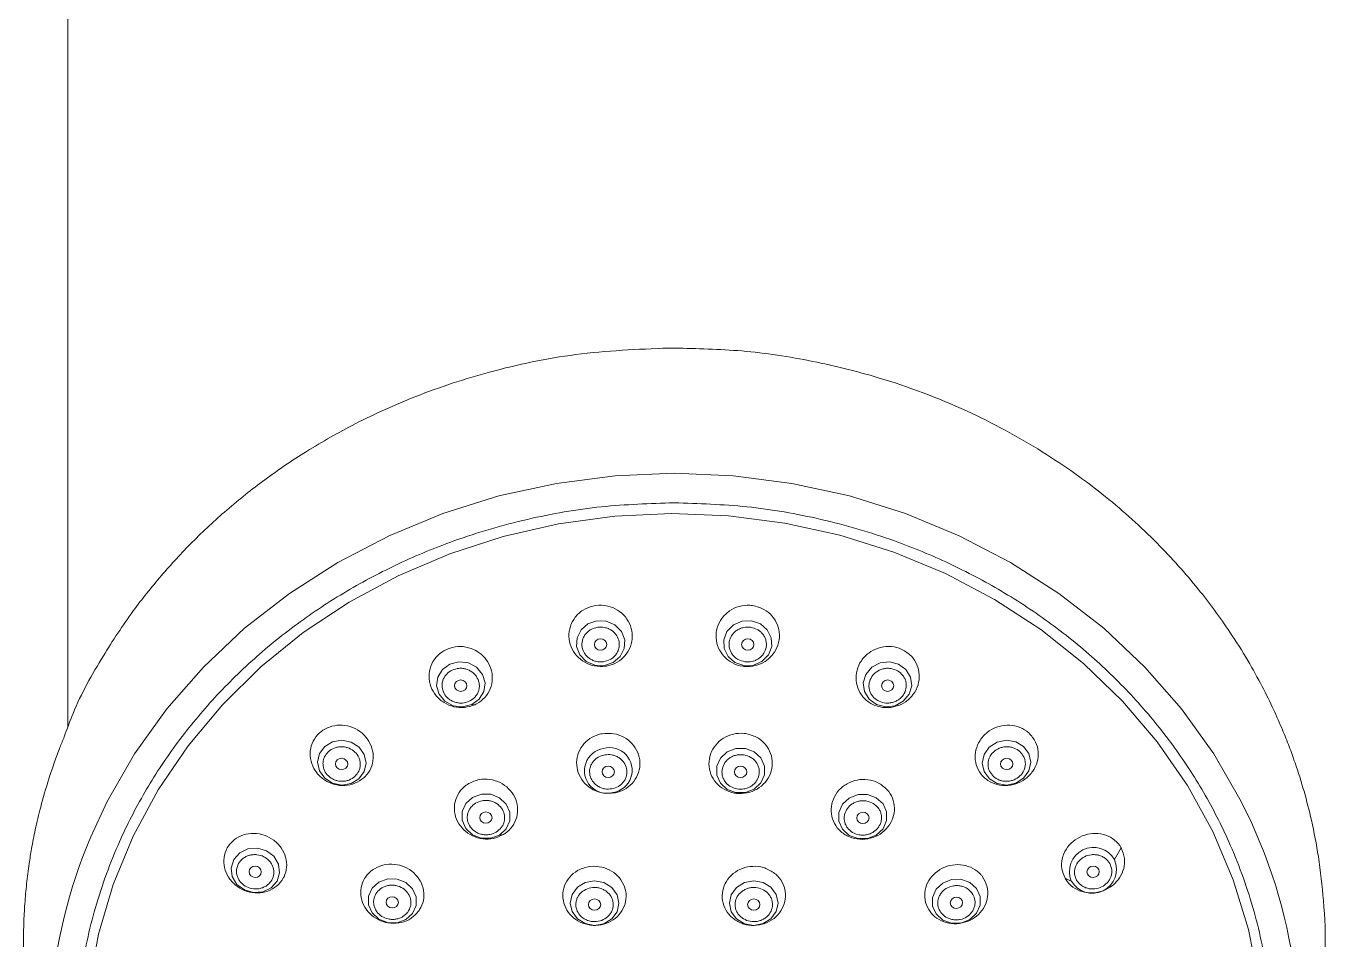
# Model space of a CAD drawing. Extents: x 2239 to 2659, y -1043 to -449.
# Drawn here: x 2363.62 to 2380.53, y -698.73 to -686.85 of the extents above; entities that cross this region are included whole.
import ezdxf

# ---------------------------------------------------------------- set-up
doc = ezdxf.new("R2010")
doc.units = 0
doc.header["$LTSCALE"] = 7
doc.header["$MEASUREMENT"] = 0
doc.layers.get('0').update_dxf_attribs({"color": 2, "linetype": 'CONTINUOUS'})

msp = doc.modelspace()

# ---------------------------------------------------------------- linework, layer by layer
at = {"color": 7, "linetype": 'Continuous', "lineweight": 15}
for p, q in [((2364.161, -695.969), (2364.161, -604.643)), ((2369.459, -695.673), (2369.418, -695.672)), ((2371.274, -696.821), (2371.255, -696.816)), ((2369.83, -697.361), (2369.779, -697.368)), ((2377.78, -697.688), (2377.866, -697.536)), ((2377.138, -697.931), (2377.218, -697.966))]:
    msp.add_line(p, q, dxfattribs=at)
at = {"color": 7, "linetype": 'Continuous', "lineweight": 15, "flags": 128}
for points in [[(2364.461, -697.39), (2364.674, -696.932), (2365.03, -696.314), (2365.449, -695.729), (2365.928, -695.183), (2366.461, -694.68), (2367.045, -694.225), (2367.673, -693.822), (2368.341, -693.475), (2369.042, -693.186), (2369.771, -692.959), (2370.519, -692.796), (2371.282, -692.697), (2372.051, -692.664), (2372.82, -692.697), (2373.583, -692.796), (2374.331, -692.959), (2375.059, -693.186), (2375.761, -693.475), (2376.429, -693.822), (2377.057, -694.225), (2377.641, -694.68), (2378.174, -695.183), (2378.653, -695.729), (2379.072, -696.314), (2379.428, -696.932), (2379.561, -697.206)], [(2372.016, -693.188), (2371.277, -693.223), (2370.545, -693.323), (2369.827, -693.487), (2369.13, -693.712), (2368.46, -693.997), (2367.823, -694.339), (2367.226, -694.736), (2366.675, -695.182), (2366.173, -695.675), (2365.726, -696.209), (2365.338, -696.78), (2365.013, -697.382), (2364.754, -698.01), (2364.563, -698.657), (2364.441, -699.318)], [(2379.652, -699.256), (2379.524, -698.596), (2379.326, -697.95), (2379.061, -697.324), (2378.73, -696.725), (2378.336, -696.157), (2377.884, -695.627), (2377.377, -695.138), (2376.821, -694.696), (2376.22, -694.305), (2375.58, -693.968), (2374.908, -693.688), (2374.208, -693.468), (2373.489, -693.311), (2372.756, -693.217), (2372.016, -693.188)], [(2371.045, -694.582), (2371.168, -694.587), (2371.28, -694.636), (2371.364, -694.72), (2371.407, -694.829), (2371.402, -694.943), (2371.35, -695.048), (2371.259, -695.125), (2371.144, -695.165), (2371.02, -695.16), (2370.908, -695.111), (2370.825, -695.026), (2370.782, -694.918), (2370.787, -694.803), (2370.839, -694.699), (2370.929, -694.621), (2371.045, -694.582)], [(2373.057, -694.582), (2373.173, -694.621), (2373.263, -694.699), (2373.315, -694.803), (2373.32, -694.918), (2373.277, -695.026), (2373.193, -695.111), (2373.081, -695.16), (2372.958, -695.165), (2372.842, -695.125), (2372.752, -695.048), (2372.7, -694.943), (2372.695, -694.829), (2372.738, -694.72), (2372.822, -694.636), (2372.934, -694.587), (2373.057, -694.582)], [(2371.094, -694.965), (2371.124, -694.959), (2371.15, -694.943), (2371.168, -694.919), (2371.174, -694.891), (2371.168, -694.862), (2371.15, -694.838), (2371.124, -694.822), (2371.094, -694.816), (2371.063, -694.821), (2371.037, -694.837), (2371.02, -694.862), (2371.014, -694.89), (2371.02, -694.919), (2371.037, -694.943), (2371.063, -694.959), (2371.094, -694.965)], [(2373.008, -694.965), (2373.039, -694.959), (2373.065, -694.943), (2373.082, -694.919), (2373.088, -694.89), (2373.082, -694.862), (2373.065, -694.837), (2373.039, -694.821), (2373.008, -694.816), (2372.977, -694.822), (2372.951, -694.838), (2372.934, -694.862), (2372.928, -694.891), (2372.934, -694.919), (2372.951, -694.943), (2372.977, -694.959), (2373.008, -694.965)], [(2369.418, -695.672), (2369.299, -695.702), (2369.177, -695.687), (2369.069, -695.629), (2368.993, -695.538), (2368.96, -695.428), (2368.974, -695.314), (2369.035, -695.214), (2369.132, -695.145)], [(2369.132, -695.145), (2369.25, -695.115), (2369.373, -695.13), (2369.48, -695.187), (2369.557, -695.279), (2369.59, -695.389), (2369.575, -695.503), (2369.515, -695.602), (2369.418, -695.672)], [(2374.97, -695.145), (2375.067, -695.214), (2375.127, -695.314), (2375.142, -695.428), (2375.109, -695.538), (2375.032, -695.629), (2374.925, -695.687), (2374.803, -695.702), (2374.684, -695.672), (2374.587, -695.602), (2374.527, -695.503), (2374.512, -695.389), (2374.545, -695.279), (2374.622, -695.187), (2374.729, -695.13), (2374.851, -695.115), (2374.97, -695.145)], [(2369.273, -695.5), (2369.304, -695.495), (2369.33, -695.479), (2369.347, -695.455), (2369.353, -695.427), (2369.347, -695.398), (2369.33, -695.374), (2369.304, -695.358), (2369.273, -695.351), (2369.243, -695.357), (2369.217, -695.373), (2369.199, -695.397), (2369.193, -695.425), (2369.199, -695.453), (2369.217, -695.478), (2369.243, -695.494), (2369.273, -695.5)], [(2374.829, -695.5), (2374.859, -695.494), (2374.885, -695.478), (2374.902, -695.453), (2374.908, -695.425), (2374.902, -695.397), (2374.885, -695.373), (2374.859, -695.357), (2374.829, -695.351), (2374.798, -695.358), (2374.772, -695.374), (2374.755, -695.398), (2374.749, -695.427), (2374.755, -695.455), (2374.772, -695.479), (2374.798, -695.495), (2374.829, -695.5)], [(2367.504, -696.215), (2367.607, -696.154), (2367.727, -696.134), (2367.848, -696.159), (2367.951, -696.224), (2368.019, -696.32), (2368.043, -696.433), (2368.019, -696.544), (2367.95, -696.638), (2367.848, -696.699), (2367.727, -696.719), (2367.606, -696.694), (2367.504, -696.629), (2367.435, -696.532), (2367.411, -696.42), (2367.436, -696.309), (2367.504, -696.215)], [(2376.598, -696.215), (2376.666, -696.309), (2376.691, -696.42), (2376.667, -696.532), (2376.598, -696.629), (2376.496, -696.694), (2376.375, -696.719), (2376.254, -696.699), (2376.152, -696.638), (2376.083, -696.544), (2376.059, -696.433), (2376.083, -696.32), (2376.151, -696.224), (2376.254, -696.159), (2376.374, -696.134), (2376.495, -696.154), (2376.598, -696.215)], [(2372.977, -696.242), (2373.091, -696.286), (2373.178, -696.366), (2373.225, -696.472), (2373.225, -696.586), (2373.178, -696.691), (2373.091, -696.773), (2372.977, -696.817), (2372.853, -696.817), (2372.739, -696.774), (2372.652, -696.693), (2372.605, -696.588), (2372.605, -696.474), (2372.653, -696.368), (2372.74, -696.287), (2372.854, -696.243), (2372.977, -696.242)], [(2367.645, -696.443), (2367.651, -696.471), (2367.668, -696.495), (2367.694, -696.512), (2367.725, -696.518), (2367.755, -696.513), (2367.781, -696.498), (2367.799, -696.474), (2367.805, -696.446), (2367.799, -696.418), (2367.781, -696.393), (2367.756, -696.377), (2367.725, -696.37), (2367.694, -696.375), (2367.668, -696.391), (2367.651, -696.414), (2367.645, -696.443)], [(2371.194, -696.62), (2371.224, -696.615), (2371.25, -696.599), (2371.268, -696.575), (2371.274, -696.547), (2371.268, -696.518), (2371.25, -696.494), (2371.224, -696.478), (2371.194, -696.472), (2371.163, -696.478), (2371.137, -696.494), (2371.12, -696.518), (2371.114, -696.546), (2371.12, -696.574), (2371.137, -696.598), (2371.163, -696.615), (2371.194, -696.62)], [(2372.916, -696.622), (2372.946, -696.616), (2372.972, -696.6), (2372.99, -696.576), (2372.996, -696.547), (2372.99, -696.519), (2372.972, -696.495), (2372.946, -696.479), (2372.916, -696.474), (2372.885, -696.479), (2372.859, -696.496), (2372.842, -696.52), (2372.836, -696.548), (2372.842, -696.576), (2372.859, -696.6), (2372.885, -696.616), (2372.916, -696.622)], [(2376.297, -696.446), (2376.303, -696.474), (2376.321, -696.498), (2376.347, -696.513), (2376.377, -696.518), (2376.408, -696.512), (2376.434, -696.495), (2376.451, -696.471), (2376.457, -696.443), (2376.451, -696.414), (2376.433, -696.391), (2376.408, -696.375), (2376.377, -696.37), (2376.346, -696.377), (2376.32, -696.393), (2376.303, -696.418), (2376.297, -696.446)], [(2369.428, -696.879), (2369.542, -696.836), (2369.666, -696.838), (2369.779, -696.883), (2369.866, -696.965), (2369.913, -697.07), (2369.913, -697.184), (2369.866, -697.289), (2369.779, -697.368)], [(2374.68, -696.883), (2374.768, -696.962), (2374.815, -697.067), (2374.815, -697.181), (2374.768, -697.286), (2374.68, -697.368), (2374.566, -697.413), (2374.443, -697.414), (2374.329, -697.372), (2374.242, -697.292), (2374.195, -697.188), (2374.195, -697.074), (2374.242, -696.968), (2374.329, -696.887), (2374.443, -696.842), (2374.567, -696.84), (2374.68, -696.883)], [(2369.779, -697.368), (2369.665, -697.41), (2369.541, -697.409), (2369.427, -697.364), (2369.34, -697.282), (2369.293, -697.176), (2369.294, -697.063), (2369.341, -696.958), (2369.428, -696.879)], [(2369.602, -697.215), (2369.633, -697.21), (2369.659, -697.194), (2369.676, -697.171), (2369.682, -697.143), (2369.676, -697.114), (2369.659, -697.09), (2369.633, -697.074), (2369.602, -697.068), (2369.571, -697.073), (2369.546, -697.089), (2369.528, -697.113), (2369.522, -697.141), (2369.528, -697.169), (2369.546, -697.193), (2369.571, -697.209), (2369.602, -697.215)], [(2374.506, -697.219), (2374.537, -697.213), (2374.563, -697.197), (2374.58, -697.173), (2374.586, -697.145), (2374.58, -697.116), (2374.563, -697.093), (2374.537, -697.077), (2374.506, -697.072), (2374.476, -697.078), (2374.45, -697.094), (2374.432, -697.118), (2374.426, -697.146), (2374.432, -697.175), (2374.45, -697.198), (2374.476, -697.214), (2374.506, -697.219)], [(2366.322, -697.688), (2366.398, -697.601), (2366.505, -697.549), (2366.628, -697.539), (2366.746, -697.572), (2366.843, -697.645), (2366.903, -697.745), (2366.917, -697.858), (2366.884, -697.966), (2366.807, -698.053), (2366.7, -698.106), (2366.578, -698.116), (2366.459, -698.082), (2366.362, -698.01), (2366.302, -697.909), (2366.288, -697.797), (2366.322, -697.688)], [(2366.52, -697.844), (2366.526, -697.872), (2366.543, -697.897), (2366.569, -697.913), (2366.599, -697.92), (2366.63, -697.915), (2366.656, -697.9), (2366.673, -697.876), (2366.679, -697.848), (2366.673, -697.82), (2366.656, -697.796), (2366.63, -697.779), (2366.6, -697.773), (2366.569, -697.777), (2366.543, -697.793), (2366.526, -697.816), (2366.52, -697.844)], [(2377.422, -697.848), (2377.429, -697.876), (2377.446, -697.9), (2377.472, -697.915), (2377.502, -697.92), (2377.533, -697.913), (2377.559, -697.897), (2377.576, -697.872), (2377.582, -697.844), (2377.576, -697.816), (2377.559, -697.793), (2377.533, -697.777), (2377.502, -697.773), (2377.472, -697.779), (2377.446, -697.796), (2377.428, -697.82), (2377.422, -697.848)], [(2368.123, -698.058), (2368.21, -697.98), (2368.324, -697.939), (2368.447, -697.941), (2368.561, -697.986), (2368.648, -698.068), (2368.695, -698.173), (2368.695, -698.286), (2368.648, -698.39), (2368.56, -698.468), (2368.447, -698.51), (2368.323, -698.507), (2368.209, -698.462), (2368.122, -698.38), (2368.076, -698.275), (2368.076, -698.162), (2368.123, -698.058)], [(2370.895, -697.985), (2371.016, -697.964), (2371.137, -697.986), (2371.239, -698.05), (2371.308, -698.144), (2371.332, -698.255), (2371.308, -698.365), (2371.239, -698.459), (2371.136, -698.521), (2371.016, -698.543), (2370.895, -698.52), (2370.792, -698.457), (2370.723, -698.363), (2370.699, -698.252), (2370.724, -698.141), (2370.792, -698.048), (2370.895, -697.985)], [(2373.207, -697.985), (2373.31, -698.048), (2373.378, -698.141), (2373.402, -698.252), (2373.378, -698.363), (2373.31, -698.457), (2373.207, -698.52), (2373.086, -698.543), (2372.965, -698.521), (2372.863, -698.459), (2372.794, -698.365), (2372.77, -698.255), (2372.794, -698.144), (2372.863, -698.05), (2372.965, -697.986), (2373.086, -697.964), (2373.207, -697.985)], [(2375.983, -698.064), (2376.031, -698.168), (2376.031, -698.281), (2375.983, -698.386), (2375.896, -698.468), (2375.782, -698.513), (2375.659, -698.515), (2375.545, -698.474), (2375.458, -698.395), (2375.411, -698.292), (2375.411, -698.179), (2375.458, -698.073), (2375.545, -697.992), (2375.659, -697.947), (2375.782, -697.944), (2375.896, -697.986), (2375.983, -698.064)], [(2368.303, -698.241), (2368.309, -698.27), (2368.327, -698.294), (2368.353, -698.31), (2368.383, -698.316), (2368.414, -698.311), (2368.44, -698.296), (2368.457, -698.272), (2368.463, -698.244), (2368.457, -698.216), (2368.44, -698.192), (2368.414, -698.176), (2368.383, -698.17), (2368.353, -698.175), (2368.327, -698.19), (2368.309, -698.213), (2368.303, -698.241)], [(2371.015, -698.346), (2371.046, -698.34), (2371.072, -698.324), (2371.089, -698.301), (2371.095, -698.273), (2371.089, -698.245), (2371.072, -698.221), (2371.046, -698.205), (2371.015, -698.199), (2370.984, -698.205), (2370.959, -698.22), (2370.941, -698.244), (2370.935, -698.272), (2370.941, -698.3), (2370.959, -698.324), (2370.984, -698.34), (2371.015, -698.346)], [(2373.087, -698.346), (2373.117, -698.34), (2373.143, -698.324), (2373.161, -698.3), (2373.167, -698.272), (2373.161, -698.244), (2373.143, -698.22), (2373.117, -698.205), (2373.087, -698.199), (2373.056, -698.205), (2373.03, -698.221), (2373.013, -698.245), (2373.007, -698.273), (2373.013, -698.301), (2373.03, -698.324), (2373.056, -698.34), (2373.087, -698.346)], [(2375.643, -698.25), (2375.649, -698.278), (2375.666, -698.302), (2375.692, -698.317), (2375.723, -698.322), (2375.754, -698.316), (2375.779, -698.3), (2375.797, -698.275), (2375.803, -698.247), (2375.797, -698.219), (2375.779, -698.196), (2375.753, -698.18), (2375.723, -698.175), (2375.692, -698.182), (2375.666, -698.198), (2375.649, -698.222), (2375.643, -698.25)]]:
    msp.add_lwpolyline(points, dxfattribs=at)
at = {"color": 7, "linetype": 'Continuous', "lineweight": 15}
for centre, radius, start, end in [((2371.178, -696.532), 0.294, 98.8292, 285.262), ((2371.21, -696.525), 0.294, 278.8296, 105.2617), ((2373.464, -700.02), 6.715, 345.5083, 24.7732), ((2370.644, -700.021), 6.72, 156.9465, 194.468), ((2377.507, -697.843), 0.314, 29.4982, 203.133), ((2377.492, -697.812), 0.314, 209.4982, 23.133)]:
    msp.add_arc(centre, radius, start, end, dxfattribs=at)
for points, knots in [([(2371.981, -691.035), (2371.575, -691.051), (2370.787, -691.086), (2369.683, -691.318), (2368.726, -691.633), (2367.934, -691.991), (2367.281, -692.36), (2366.724, -692.738), (2366.228, -693.133), (2365.779, -693.551), (2365.373, -693.991), (2364.981, -694.482), (2364.59, -695.077), (2364.282, -695.624), (2364.151, -695.99), (2364.115, -696.092)], [0.006822, 0.006822, 0.006822, 0.006822, 0.1247084, 0.2363746, 0.3349721, 0.4204879, 0.4929107, 0.5582181, 0.6219234, 0.6840224, 0.7445108, 0.8046659, 0.8772752, 0.9656239, 1, 1, 1, 1]), ([(2380.513, -698.92), (2380.514, -698.911), (2380.532, -698.678), (2380.505, -698.252), (2380.445, -697.679), (2380.353, -697.205), (2380.249, -696.798), (2380.149, -696.48), (2380.052, -696.214), (2379.96, -695.984), (2379.845, -695.722), (2379.697, -695.422), (2379.51, -695.084), (2379.24, -694.656), (2378.858, -694.138), (2378.324, -693.542), (2377.652, -692.936), (2376.826, -692.349), (2375.838, -691.817), (2374.825, -691.435), (2373.84, -691.192), (2372.95, -691.055), (2372.346, -691.042), (2372.051, -691.036), (2372.051, -691.036), (2372.051, -691.036), (2372.051, -691.036), (2372.028, -691.036), (2372.004, -691.035), (2371.981, -691.035)], [0, 0, 0, 0, 0.00217, 0.05663, 0.103417, 0.142523, 0.173939, 0.205452, 0.223361, 0.24237, 0.265284, 0.292102, 0.322822, 0.357441, 0.412418, 0.474905, 0.544883, 0.622338, 0.707254, 0.799617, 0.865359, 0.934405, 1, 1, 1, 1, 1, 1, 1.005235, 1.005235, 1.005235, 1.005235]), ([(2372.051, -693.048), (2371.735, -693.058), (2371.092, -693.078), (2370.129, -693.248), (2369.248, -693.504), (2368.465, -693.827), (2367.781, -694.189), (2367.136, -694.615), (2366.539, -695.102), (2366, -695.643), (2365.529, -696.226), (2365.129, -696.846), (2364.773, -697.555), (2364.488, -698.352), (2364.308, -699.224), (2364.25, -700.092), (2364.308, -700.96), (2364.488, -701.832), (2364.773, -702.629), (2365.129, -703.338), (2365.529, -703.957), (2366, -704.541), (2366.539, -705.082), (2367.135, -705.569), (2367.781, -705.995), (2368.465, -706.357), (2369.248, -706.68), (2370.129, -706.936), (2371.092, -707.106), (2371.735, -707.126), (2372.051, -707.136)], [0, 0, 0, 0, 0.038814, 0.078832, 0.119976, 0.152137, 0.184303, 0.217149, 0.25, 0.282846, 0.315696, 0.347858, 0.380025, 0.421165, 0.461183, 0.5, 0.538813, 0.578832, 0.619976, 0.652137, 0.684303, 0.717149, 0.75, 0.782846, 0.815696, 0.847858, 0.880024, 0.921165, 0.961184, 1, 1, 1, 1]), ([(2372.051, -707.136), (2372.367, -707.126), (2373.01, -707.106), (2373.973, -706.936), (2374.854, -706.68), (2375.637, -706.357), (2376.321, -705.995), (2376.966, -705.569), (2377.563, -705.082), (2378.102, -704.541), (2378.573, -703.958), (2378.973, -703.338), (2379.329, -702.629), (2379.614, -701.832), (2379.794, -700.96), (2379.852, -700.092), (2379.794, -699.224), (2379.614, -698.352), (2379.329, -697.555), (2378.973, -696.846), (2378.573, -696.227), (2378.102, -695.643), (2377.563, -695.102), (2376.966, -694.615), (2376.321, -694.189), (2375.637, -693.827), (2374.854, -693.504), (2373.973, -693.248), (2373.01, -693.078), (2372.367, -693.058), (2372.051, -693.048)], [0, 0, 0, 0, 0.038814, 0.078832, 0.119976, 0.152137, 0.184304, 0.21715, 0.25, 0.282846, 0.315697, 0.347858, 0.380024, 0.421165, 0.461183, 0.5, 0.538813, 0.578832, 0.619975, 0.652137, 0.684304, 0.71715, 0.75, 0.782846, 0.815697, 0.847858, 0.880024, 0.921165, 0.961184, 1, 1, 1, 1]), ([(2371.158, -695.173), (2371.11, -695.175), (2371.016, -695.179), (2370.883, -695.127), (2370.775, -695.04), (2370.702, -694.922), (2370.674, -694.788), (2370.693, -694.652), (2370.758, -694.531), (2370.861, -694.437), (2370.96, -694.396), (2371.068, -694.375), (2371.182, -694.38), (2371.317, -694.436), (2371.422, -694.527), (2371.49, -694.647), (2371.514, -694.782), (2371.49, -694.917), (2371.421, -695.037), (2371.315, -695.126), (2371.219, -695.163), (2371.166, -695.172), (2371.158, -695.173)], [0, 0, 0, 0, 0.05507, 0.108326, 0.161775, 0.215516, 0.269538, 0.323697, 0.377785, 0.431628, 0.485164, 0.500043, 0.560366, 0.613629, 0.667103, 0.720877, 0.774924, 0.829083, 0.883151, 0.936964, 0.99047, 1, 1, 1, 1]), ([(2373.072, -694.383), (2373.123, -694.396), (2373.218, -694.421), (2373.329, -694.514), (2373.401, -694.63), (2373.428, -694.764), (2373.408, -694.9), (2373.342, -695.022), (2373.238, -695.117), (2373.109, -695.172), (2373.006, -695.18), (2372.905, -695.169), (2372.807, -695.137), (2372.696, -695.053), (2372.621, -694.939), (2372.589, -694.806), (2372.604, -694.67), (2372.665, -694.546), (2372.766, -694.448), (2372.894, -694.388), (2373.001, -694.375), (2373.059, -694.382), (2373.072, -694.383)], [0, 0, 0, 0, 0.060323, 0.113583, 0.167058, 0.220836, 0.27488, 0.329039, 0.383108, 0.436921, 0.490426, 0.499957, 0.555025, 0.608282, 0.66173, 0.715477, 0.769498, 0.823653, 0.877743, 0.931587, 0.985121, 1, 1, 1, 1]), ([(2371.132, -695.114), (2371.101, -695.116), (2371.054, -695.118), (2370.993, -695.098), (2370.95, -695.074), (2370.913, -695.043), (2370.875, -694.995), (2370.848, -694.926), (2370.851, -694.852), (2370.871, -694.796), (2370.896, -694.755), (2370.929, -694.721), (2370.98, -694.685), (2371.026, -694.674), (2371.056, -694.666)], [0, 0, 0, 0, 0.119722, 0.184787, 0.250002, 0.315073, 0.380274, 0.500008, 0.619721, 0.684786, 0.749995, 0.815064, 0.880278, 1, 1, 1, 1]), ([(2371.056, -694.666), (2371.087, -694.665), (2371.134, -694.663), (2371.195, -694.683), (2371.238, -694.706), (2371.275, -694.738), (2371.313, -694.786), (2371.34, -694.855), (2371.337, -694.929), (2371.317, -694.985), (2371.292, -695.025), (2371.259, -695.06), (2371.207, -695.096), (2371.161, -695.107), (2371.132, -695.114)], [0, 0, 0, 0, 0.119722, 0.184787, 0.250002, 0.315062, 0.380275, 0.499994, 0.619722, 0.684787, 0.749996, 0.815065, 0.880278, 1, 1, 1, 1]), ([(2372.97, -695.114), (2372.94, -695.107), (2372.895, -695.096), (2372.843, -695.06), (2372.81, -695.025), (2372.785, -694.985), (2372.765, -694.929), (2372.762, -694.855), (2372.789, -694.786), (2372.827, -694.738), (2372.864, -694.706), (2372.907, -694.683), (2372.968, -694.663), (2373.015, -694.665), (2373.046, -694.666)], [0, 0, 0, 0, 0.1197217, 0.1847908, 0.2500055, 0.3150697, 0.3802798, 0.5000078, 0.6197276, 0.684791, 0.7499998, 0.8150697, 0.8802782, 1, 1, 1, 1]), ([(2373.046, -694.666), (2373.076, -694.674), (2373.121, -694.685), (2373.173, -694.721), (2373.206, -694.755), (2373.231, -694.796), (2373.251, -694.852), (2373.254, -694.926), (2373.227, -694.995), (2373.189, -695.043), (2373.152, -695.074), (2373.109, -695.098), (2373.048, -695.118), (2373.001, -695.116), (2372.97, -695.114)], [0, 0, 0, 0, 0.119723, 0.184792, 0.250006, 0.31507, 0.38028, 0.499994, 0.619727, 0.684791, 0.749999, 0.815069, 0.880278, 1, 1, 1, 1]), ([(2369.459, -695.673), (2369.414, -695.688), (2369.327, -695.718), (2369.184, -695.706), (2369.054, -695.653), (2368.948, -695.56), (2368.879, -695.44), (2368.854, -695.305), (2368.877, -695.171), (2368.945, -695.053), (2369.025, -694.986), (2369.077, -694.96), (2369.088, -694.954)], [0, 0, 0, 0, 0.11013, 0.216634, 0.323522, 0.431, 0.539036, 0.647339, 0.755504, 0.863187, 0.970244, 1, 1, 1, 1]), ([(2369.088, -694.954), (2369.137, -694.938), (2369.23, -694.907), (2369.377, -694.925), (2369.505, -694.982), (2369.608, -695.078), (2369.673, -695.2), (2369.693, -695.336), (2369.665, -695.469), (2369.593, -695.584), (2369.514, -695.646), (2369.466, -695.669), (2369.459, -695.673)], [0, 0, 0, 0, 0.120656, 0.227188, 0.334144, 0.441707, 0.549807, 0.658137, 0.766282, 0.873917, 0.980937, 1, 1, 1, 1]), ([(2375.014, -694.954), (2375.058, -694.981), (2375.141, -695.031), (2375.216, -695.151), (2375.247, -695.282), (2375.231, -695.417), (2375.169, -695.541), (2375.068, -695.64), (2374.939, -695.701), (2374.799, -695.718), (2374.699, -695.697), (2374.607, -695.658), (2374.524, -695.6), (2374.446, -695.489), (2374.411, -695.359), (2374.422, -695.223), (2374.48, -695.097), (2374.577, -694.996), (2374.704, -694.93), (2374.844, -694.909), (2374.949, -694.927), (2375.002, -694.949), (2375.014, -694.954)], [0, 0, 0, 0, 0.060322, 0.113585, 0.167059, 0.220836, 0.274881, 0.32904, 0.383108, 0.436921, 0.490426, 0.499956, 0.555026, 0.608283, 0.661729, 0.715473, 0.769496, 0.823652, 0.877741, 0.931586, 0.98512, 1, 1, 1, 1]), ([(2369.383, -695.629), (2369.355, -695.638), (2369.31, -695.654), (2369.246, -695.652), (2369.198, -695.641), (2369.152, -695.622), (2369.1, -695.587), (2369.052, -695.528), (2369.03, -695.457), (2369.03, -695.398), (2369.041, -695.353), (2369.061, -695.311), (2369.098, -695.262), (2369.138, -695.238), (2369.163, -695.223)], [0, 0, 0, 0, 0.119722, 0.184792, 0.250001, 0.315071, 0.380278, 0.499995, 0.619718, 0.684791, 0.75, 0.815066, 0.88028, 1, 1, 1, 1]), ([(2369.163, -695.223), (2369.192, -695.213), (2369.236, -695.198), (2369.3, -695.2), (2369.349, -695.21), (2369.395, -695.23), (2369.447, -695.265), (2369.495, -695.324), (2369.517, -695.395), (2369.517, -695.454), (2369.506, -695.499), (2369.486, -695.541), (2369.449, -695.59), (2369.409, -695.613), (2369.383, -695.629)], [0, 0, 0, 0, 0.119722, 0.184792, 0.250001, 0.315071, 0.380277, 0.499995, 0.619718, 0.684791, 0.75, 0.815066, 0.88028, 1, 1, 1, 1]), ([(2374.718, -695.629), (2374.693, -695.613), (2374.653, -695.59), (2374.616, -695.541), (2374.596, -695.499), (2374.585, -695.454), (2374.585, -695.395), (2374.607, -695.324), (2374.655, -695.265), (2374.707, -695.23), (2374.753, -695.21), (2374.801, -695.2), (2374.866, -695.198), (2374.91, -695.213), (2374.939, -695.223)], [0, 0, 0, 0, 0.119719, 0.184784, 0.250001, 0.315074, 0.380283, 0.500006, 0.619723, 0.684791, 0.75, 0.815069, 0.880278, 1, 1, 1, 1]), ([(2374.939, -695.223), (2374.964, -695.238), (2375.004, -695.262), (2375.041, -695.311), (2375.061, -695.353), (2375.072, -695.398), (2375.072, -695.457), (2375.05, -695.528), (2375.002, -695.587), (2374.95, -695.622), (2374.904, -695.641), (2374.856, -695.652), (2374.791, -695.654), (2374.747, -695.638), (2374.718, -695.629)], [0, 0, 0, 0, 0.11972, 0.184784, 0.250001, 0.315074, 0.380283, 0.500006, 0.619724, 0.68479, 0.75, 0.815069, 0.880278, 1, 1, 1, 1]), ([(2368.014, -696.623), (2367.977, -696.65), (2367.904, -696.704), (2367.766, -696.731), (2367.627, -696.717), (2367.498, -696.658), (2367.394, -696.563), (2367.328, -696.441), (2367.307, -696.306), (2367.333, -696.175), (2367.387, -696.089), (2367.462, -696.014), (2367.556, -695.958), (2367.698, -695.932), (2367.837, -695.951), (2367.964, -696.014), (2368.064, -696.113), (2368.126, -696.237), (2368.143, -696.371), (2368.112, -696.501), (2368.057, -696.582), (2368.02, -696.618), (2368.014, -696.623)], [0, 0, 0, 0, 0.05507, 0.108326, 0.161774, 0.215518, 0.269539, 0.323697, 0.377786, 0.431629, 0.485165, 0.500042, 0.560365, 0.613627, 0.667102, 0.720879, 0.774924, 0.829083, 0.88315, 0.936962, 0.99047, 1, 1, 1, 1]), ([(2376.666, -696.041), (2376.699, -696.078), (2376.761, -696.149), (2376.794, -696.285), (2376.781, -696.418), (2376.722, -696.543), (2376.624, -696.644), (2376.498, -696.71), (2376.358, -696.732), (2376.22, -696.71), (2376.133, -696.662), (2376.059, -696.599), (2375.999, -696.521), (2375.961, -696.393), (2375.97, -696.259), (2376.024, -696.133), (2376.118, -696.029), (2376.242, -695.959), (2376.382, -695.932), (2376.52, -695.95), (2376.614, -695.996), (2376.657, -696.033), (2376.666, -696.041)], [0, 0, 0, 0, 0.060324, 0.113583, 0.16706, 0.220836, 0.274881, 0.329039, 0.383108, 0.436921, 0.490427, 0.499955, 0.555024, 0.608284, 0.66173, 0.715475, 0.769497, 0.823653, 0.877741, 0.931585, 0.98512, 1, 1, 1, 1]), ([(2363.638, -699.563), (2363.625, -699.459), (2363.596, -699.223), (2363.584, -698.874), (2363.586, -698.544), (2363.601, -698.261), (2363.624, -698.001), (2363.655, -697.763), (2363.692, -697.529), (2363.74, -697.284), (2363.813, -696.979), (2363.898, -696.685), (2363.985, -696.427), (2364.053, -696.245), (2364.096, -696.136), (2364.116, -696.089)], [0, 0, 0, 0, 0.0243225, 0.0554804, 0.081392, 0.1014767, 0.1218136, 0.1424035, 0.157432, 0.1772366, 0.2007451, 0.2306197, 0.2485291, 0.2638895, 0.2756857, 0.2756857, 0.2756857, 0.2756857]), ([(2371.274, -696.821), (2371.225, -696.825), (2371.131, -696.832), (2370.995, -696.785), (2370.884, -696.702), (2370.808, -696.589), (2370.775, -696.458), (2370.79, -696.324), (2370.85, -696.203), (2370.949, -696.109), (2371.045, -696.064), (2371.102, -696.052), (2371.114, -696.05)], [0, 0, 0, 0, 0.111816, 0.218771, 0.325913, 0.433347, 0.541055, 0.648879, 0.756642, 0.864164, 0.971385, 1, 1, 1, 1]), ([(2371.114, -696.05), (2371.166, -696.046), (2371.264, -696.039), (2371.402, -696.09), (2371.51, -696.175), (2371.584, -696.291), (2371.613, -696.422), (2371.595, -696.555), (2371.532, -696.675), (2371.43, -696.767), (2371.336, -696.808), (2371.282, -696.819), (2371.274, -696.821)], [0, 0, 0, 0, 0.119157, 0.226126, 0.333301, 0.440771, 0.548503, 0.656348, 0.764109, 0.871619, 0.978833, 1, 1, 1, 1]), ([(2372.996, -696.051), (2373.045, -696.066), (2373.139, -696.093), (2373.246, -696.189), (2373.313, -696.305), (2373.335, -696.438), (2373.31, -696.57), (2373.24, -696.688), (2373.133, -696.777), (2373.002, -696.827), (2372.899, -696.832), (2372.797, -696.817), (2372.698, -696.781), (2372.591, -696.693), (2372.521, -696.577), (2372.496, -696.445), (2372.518, -696.312), (2372.585, -696.193), (2372.689, -696.102), (2372.819, -696.049), (2372.926, -696.041), (2372.984, -696.05), (2372.996, -696.051)], [0, 0, 0, 0, 0.059576, 0.113057, 0.166641, 0.220371, 0.274234, 0.328154, 0.382031, 0.435785, 0.489388, 0.499971, 0.555881, 0.609364, 0.662938, 0.716661, 0.770513, 0.82443, 0.878315, 0.932078, 0.985692, 1, 1, 1, 1]), ([(2367.896, -696.607), (2367.872, -696.624), (2367.835, -696.651), (2367.774, -696.667), (2367.725, -696.671), (2367.675, -696.665), (2367.614, -696.646), (2367.549, -696.604), (2367.505, -696.542), (2367.485, -696.486), (2367.48, -696.439), (2367.485, -696.394), (2367.504, -696.337), (2367.534, -696.304), (2367.553, -696.282)], [0, 0, 0, 0, 0.11972, 0.184792, 0.25, 0.315069, 0.380277, 0.499997, 0.619722, 0.68479, 0.749996, 0.815074, 0.88028, 1, 1, 1, 1]), ([(2367.553, -696.282), (2367.577, -696.265), (2367.614, -696.238), (2367.676, -696.222), (2367.725, -696.218), (2367.775, -696.224), (2367.835, -696.243), (2367.901, -696.285), (2367.945, -696.347), (2367.964, -696.403), (2367.969, -696.449), (2367.964, -696.495), (2367.945, -696.551), (2367.916, -696.585), (2367.896, -696.607)], [0, 0, 0, 0, 0.119721, 0.18479, 0.25, 0.315069, 0.380283, 0.500004, 0.619718, 0.684787, 0.750008, 0.815072, 0.880279, 1, 1, 1, 1]), ([(2371.241, -696.767), (2371.21, -696.77), (2371.163, -696.773), (2371.101, -696.756), (2371.058, -696.734), (2371.019, -696.704), (2370.979, -696.658), (2370.949, -696.59), (2370.949, -696.517), (2370.967, -696.46), (2370.99, -696.419), (2371.022, -696.384), (2371.072, -696.347), (2371.117, -696.334), (2371.147, -696.325)], [0, 0, 0, 0, 0.119721, 0.184788, 0.249997, 0.31507, 0.38028, 0.500001, 0.619716, 0.684793, 0.749994, 0.815072, 0.880282, 1, 1, 1, 1]), ([(2371.147, -696.325), (2371.177, -696.323), (2371.224, -696.319), (2371.286, -696.337), (2371.33, -696.359), (2371.368, -696.388), (2371.408, -696.435), (2371.438, -696.503), (2371.438, -696.576), (2371.42, -696.633), (2371.397, -696.673), (2371.365, -696.709), (2371.315, -696.746), (2371.27, -696.759), (2371.241, -696.767)], [0, 0, 0, 0, 0.119722, 0.184793, 0.250002, 0.315074, 0.380285, 0.500006, 0.619721, 0.684798, 0.75, 0.815067, 0.880277, 1, 1, 1, 1]), ([(2372.868, -696.769), (2372.839, -696.76), (2372.794, -696.747), (2372.744, -696.71), (2372.712, -696.674), (2372.689, -696.634), (2372.671, -696.577), (2372.672, -696.504), (2372.702, -696.436), (2372.741, -696.389), (2372.78, -696.36), (2372.824, -696.338), (2372.885, -696.321), (2372.933, -696.324), (2372.963, -696.327)], [0, 0, 0, 0, 0.119721, 0.1847869, 0.249995, 0.3150643, 0.3802738, 0.5000044, 0.6197181, 0.6847898, 0.7500027, 0.8150706, 0.8802781, 1, 1, 1, 1]), ([(2372.963, -696.327), (2372.993, -696.335), (2373.038, -696.348), (2373.088, -696.386), (2373.119, -696.421), (2373.143, -696.462), (2373.16, -696.519), (2373.16, -696.592), (2373.13, -696.66), (2373.09, -696.706), (2373.052, -696.736), (2373.008, -696.757), (2372.946, -696.775), (2372.899, -696.771), (2372.868, -696.769)], [0, 0, 0, 0, 0.1197213, 0.1847874, 0.2500066, 0.3150633, 0.3802729, 0.5000037, 0.6197175, 0.6847893, 0.7500024, 0.8150703, 0.8802779, 1, 1, 1, 1]), ([(2376.206, -696.607), (2376.186, -696.585), (2376.157, -696.551), (2376.138, -696.495), (2376.133, -696.449), (2376.138, -696.403), (2376.157, -696.347), (2376.201, -696.285), (2376.267, -696.243), (2376.327, -696.224), (2376.377, -696.218), (2376.426, -696.222), (2376.488, -696.238), (2376.525, -696.265), (2376.549, -696.282)], [0, 0, 0, 0, 0.11972, 0.184789, 0.249991, 0.31506, 0.380281, 0.499994, 0.619715, 0.684789, 0.749998, 0.815066, 0.880279, 1, 1, 1, 1]), ([(2376.549, -696.282), (2376.568, -696.304), (2376.598, -696.337), (2376.616, -696.394), (2376.622, -696.439), (2376.617, -696.485), (2376.597, -696.542), (2376.553, -696.604), (2376.488, -696.646), (2376.427, -696.665), (2376.377, -696.671), (2376.328, -696.667), (2376.267, -696.651), (2376.23, -696.624), (2376.206, -696.607)], [0, 0, 0, 0, 0.1197194, 0.1847873, 0.2500036, 0.3150723, 0.3802788, 0.5000044, 0.6197242, 0.684791, 0.7499992, 0.8150695, 0.8802797, 1, 1, 1, 1]), ([(2369.375, -696.7), (2369.421, -696.679), (2369.508, -696.638), (2369.656, -696.639), (2369.79, -696.68), (2369.903, -696.761), (2369.983, -696.873), (2370.02, -697.003), (2370.01, -697.136), (2369.953, -697.257), (2369.883, -697.327), (2369.838, -697.356), (2369.83, -697.361)], [0, 0, 0, 0, 0.1191573, 0.2261273, 0.3333011, 0.4407692, 0.548502, 0.6563497, 0.764107, 0.871617, 0.9788316, 1, 1, 1, 1]), ([(2374.734, -696.705), (2374.773, -696.735), (2374.849, -696.793), (2374.909, -696.919), (2374.924, -697.05), (2374.891, -697.18), (2374.815, -697.294), (2374.704, -697.379), (2374.57, -697.425), (2374.429, -697.427), (2374.332, -697.395), (2374.244, -697.346), (2374.168, -697.279), (2374.104, -697.16), (2374.087, -697.028), (2374.116, -696.897), (2374.189, -696.781), (2374.299, -696.694), (2374.432, -696.645), (2374.572, -696.641), (2374.674, -696.671), (2374.723, -696.699), (2374.734, -696.705)], [0, 0, 0, 0, 0.059576, 0.113056, 0.166641, 0.220372, 0.274237, 0.328156, 0.382032, 0.435786, 0.489389, 0.499972, 0.555883, 0.609362, 0.662939, 0.71666, 0.770515, 0.824432, 0.878315, 0.932079, 0.985692, 1, 1, 1, 1]), ([(2369.83, -697.361), (2369.787, -697.381), (2369.703, -697.421), (2369.56, -697.424), (2369.425, -697.385), (2369.309, -697.306), (2369.226, -697.196), (2369.186, -697.067), (2369.193, -696.934), (2369.247, -696.812), (2369.317, -696.738), (2369.365, -696.707), (2369.375, -696.7)], [0, 0, 0, 0, 0.1118161, 0.2187701, 0.3259132, 0.4333477, 0.5410536, 0.6488815, 0.7566423, 0.8641682, 0.9713853, 1, 1, 1, 1]), ([(2369.737, -697.33), (2369.71, -697.343), (2369.667, -697.362), (2369.604, -697.367), (2369.554, -697.363), (2369.506, -697.348), (2369.451, -697.319), (2369.395, -697.267), (2369.364, -697.199), (2369.357, -697.14), (2369.362, -697.095), (2369.377, -697.051), (2369.407, -696.999), (2369.444, -696.971), (2369.467, -696.953)], [0, 0, 0, 0, 0.1197214, 0.1847899, 0.2499986, 0.3150659, 0.3802738, 0.4999951, 0.6197176, 0.6847843, 0.7499947, 0.815068, 0.8802755, 1, 1, 1, 1]), ([(2369.467, -696.953), (2369.495, -696.941), (2369.537, -696.921), (2369.601, -696.916), (2369.65, -696.921), (2369.698, -696.935), (2369.754, -696.964), (2369.809, -697.017), (2369.84, -697.084), (2369.847, -697.143), (2369.842, -697.189), (2369.827, -697.232), (2369.797, -697.284), (2369.76, -697.312), (2369.737, -697.33)], [0, 0, 0, 0, 0.119722, 0.184791, 0.250001, 0.315072, 0.380281, 0.500003, 0.619726, 0.684793, 0.750004, 0.815064, 0.880285, 1, 1, 1, 1]), ([(2374.371, -697.333), (2374.348, -697.316), (2374.311, -697.288), (2374.281, -697.236), (2374.266, -697.192), (2374.261, -697.146), (2374.269, -697.088), (2374.299, -697.02), (2374.355, -696.968), (2374.411, -696.938), (2374.459, -696.925), (2374.508, -696.92), (2374.572, -696.925), (2374.614, -696.945), (2374.641, -696.958)], [0, 0, 0, 0, 0.119719, 0.184792, 0.249999, 0.315065, 0.380279, 0.499998, 0.619715, 0.68479, 0.749997, 0.815067, 0.880278, 1, 1, 1, 1]), ([(2374.641, -696.958), (2374.665, -696.975), (2374.701, -697.003), (2374.731, -697.055), (2374.746, -697.099), (2374.751, -697.145), (2374.744, -697.203), (2374.713, -697.271), (2374.657, -697.323), (2374.602, -697.352), (2374.554, -697.366), (2374.504, -697.371), (2374.44, -697.366), (2374.398, -697.346), (2374.371, -697.333)], [0, 0, 0, 0, 0.1197193, 0.1847916, 0.2499988, 0.3150645, 0.380278, 0.4999969, 0.6197229, 0.684791, 0.7499992, 0.8150688, 0.8802785, 1, 1, 1, 1]), ([(2366.964, -697.931), (2366.938, -697.967), (2366.887, -698.039), (2366.767, -698.103), (2366.632, -698.128), (2366.493, -698.108), (2366.365, -698.045), (2366.264, -697.947), (2366.201, -697.825), (2366.183, -697.693), (2366.206, -697.595), (2366.251, -697.504), (2366.321, -697.424), (2366.445, -697.36), (2366.582, -697.34), (2366.72, -697.364), (2366.846, -697.43), (2366.944, -697.531), (2367.003, -697.655), (2367.016, -697.788), (2366.991, -697.88), (2366.968, -697.925), (2366.964, -697.931)], [0, 0, 0, 0, 0.055069, 0.108326, 0.161774, 0.215519, 0.269539, 0.323696, 0.377784, 0.431629, 0.485165, 0.500041, 0.560366, 0.613627, 0.667101, 0.720878, 0.774923, 0.829081, 0.883151, 0.936963, 0.990469, 1, 1, 1, 1]), ([(2377.138, -697.931), (2377.12, -697.89), (2377.086, -697.81), (2377.094, -697.676), (2377.145, -697.551), (2377.236, -697.446), (2377.358, -697.373), (2377.497, -697.341), (2377.636, -697.353), (2377.759, -697.409), (2377.832, -697.479), (2377.86, -697.526), (2377.866, -697.536)], [0, 0, 0, 0, 0.110133, 0.216632, 0.323522, 0.430999, 0.539032, 0.647338, 0.755505, 0.863185, 0.970241, 1, 1, 1, 1]), ([(2366.384, -697.739), (2366.4, -697.716), (2366.426, -697.68), (2366.479, -697.648), (2366.524, -697.63), (2366.573, -697.622), (2366.637, -697.623), (2366.713, -697.645), (2366.775, -697.692), (2366.812, -697.74), (2366.832, -697.783), (2366.842, -697.828), (2366.844, -697.887), (2366.827, -697.927), (2366.816, -697.953)], [0, 0, 0, 0, 0.119725, 0.18479, 0.250002, 0.31507, 0.380279, 0.499997, 0.619722, 0.684788, 0.749997, 0.815068, 0.880282, 1, 1, 1, 1]), ([(2377.866, -697.536), (2377.885, -697.581), (2377.92, -697.666), (2377.907, -697.805), (2377.852, -697.928), (2377.757, -698.031), (2377.632, -698.1), (2377.493, -698.128), (2377.355, -698.11), (2377.234, -698.05), (2377.167, -697.981), (2377.142, -697.938), (2377.138, -697.931)], [0, 0, 0, 0, 0.1206504, 0.2271836, 0.3341483, 0.4417096, 0.5498089, 0.6581357, 0.7662822, 0.8739173, 0.9809425, 1, 1, 1, 1]), ([(2377.286, -697.953), (2377.275, -697.927), (2377.258, -697.887), (2377.259, -697.828), (2377.27, -697.783), (2377.29, -697.74), (2377.327, -697.692), (2377.389, -697.645), (2377.465, -697.623), (2377.529, -697.622), (2377.577, -697.63), (2377.623, -697.648), (2377.676, -697.68), (2377.701, -697.716), (2377.718, -697.739)], [0, 0, 0, 0, 0.119718, 0.184795, 0.250003, 0.315062, 0.380278, 0.500001, 0.619719, 0.684788, 0.749998, 0.815069, 0.880276, 1, 1, 1, 1]), ([(2366.816, -697.953), (2366.799, -697.976), (2366.773, -698.012), (2366.72, -698.044), (2366.675, -698.062), (2366.626, -698.07), (2366.563, -698.069), (2366.487, -698.047), (2366.424, -698.001), (2366.387, -697.952), (2366.367, -697.91), (2366.357, -697.865), (2366.356, -697.806), (2366.373, -697.765), (2366.384, -697.739)], [0, 0, 0, 0, 0.119726, 0.184792, 0.249999, 0.31507, 0.38028, 0.500004, 0.61972, 0.684799, 0.750009, 0.815066, 0.880281, 1, 1, 1, 1]), ([(2368.725, -698.359), (2368.694, -698.393), (2368.633, -698.459), (2368.504, -698.511), (2368.365, -698.522), (2368.228, -698.489), (2368.108, -698.415), (2368.019, -698.309), (2367.972, -698.183), (2367.971, -698.051), (2368.006, -697.958), (2368.063, -697.873), (2368.142, -697.802), (2368.274, -697.75), (2368.413, -697.742), (2368.55, -697.778), (2368.668, -697.855), (2368.754, -697.962), (2368.798, -698.089), (2368.795, -698.221), (2368.76, -698.31), (2368.73, -698.352), (2368.725, -698.359)], [0, 0, 0, 0, 0.055911, 0.109391, 0.162966, 0.216687, 0.270542, 0.324461, 0.378342, 0.432107, 0.48572, 0.500029, 0.559603, 0.613086, 0.66667, 0.720402, 0.774265, 0.828182, 0.882062, 0.935813, 0.989417, 1, 1, 1, 1]), ([(2371.172, -698.516), (2371.125, -698.529), (2371.033, -698.553), (2370.89, -698.531), (2370.765, -698.471), (2370.667, -698.375), (2370.609, -698.255), (2370.596, -698.124), (2370.631, -697.996), (2370.708, -697.887), (2370.793, -697.828), (2370.892, -697.787), (2371.001, -697.767), (2371.145, -697.788), (2371.269, -697.851), (2371.365, -697.948), (2371.422, -698.07), (2371.432, -698.201), (2371.395, -698.328), (2371.315, -698.435), (2371.232, -698.492), (2371.181, -698.513), (2371.172, -698.516)], [0, 0, 0, 0, 0.056486, 0.110075, 0.16371, 0.21742, 0.27119, 0.324995, 0.37878, 0.432505, 0.486158, 0.50002, 0.559066, 0.612655, 0.666293, 0.720006, 0.77378, 0.827584, 0.881368, 0.93509, 0.98874, 1, 1, 1, 1]), ([(2373.245, -697.802), (2373.29, -697.825), (2373.376, -697.867), (2373.461, -697.978), (2373.504, -698.102), (2373.498, -698.234), (2373.447, -698.357), (2373.355, -698.458), (2373.233, -698.525), (2373.094, -698.551), (2372.991, -698.537), (2372.894, -698.504), (2372.804, -698.451), (2372.717, -698.346), (2372.673, -698.222), (2372.675, -698.09), (2372.724, -697.967), (2372.815, -697.864), (2372.936, -697.795), (2373.074, -697.768), (2373.18, -697.78), (2373.234, -697.798), (2373.245, -697.802)], [0, 0, 0, 0, 0.059045, 0.112634, 0.166274, 0.219983, 0.273758, 0.327561, 0.381343, 0.435067, 0.488716, 0.499977, 0.556464, 0.610052, 0.66369, 0.717395, 0.771169, 0.824972, 0.878757, 0.932484, 0.986137, 1, 1, 1, 1]), ([(2376.063, -697.91), (2376.087, -697.952), (2376.132, -698.032), (2376.137, -698.169), (2376.097, -698.296), (2376.015, -698.406), (2375.899, -698.485), (2375.763, -698.525), (2375.623, -698.522), (2375.494, -698.475), (2375.418, -698.412), (2375.358, -698.336), (2375.315, -698.248), (2375.305, -698.115), (2375.342, -697.987), (2375.422, -697.876), (2375.536, -697.794), (2375.671, -697.751), (2375.811, -697.751), (2375.942, -697.796), (2376.022, -697.858), (2376.056, -697.901), (2376.063, -697.91)], [0, 0, 0, 0, 0.059575, 0.113058, 0.166642, 0.220373, 0.274236, 0.328155, 0.382032, 0.435784, 0.489389, 0.499971, 0.555884, 0.609362, 0.662939, 0.71666, 0.770513, 0.824432, 0.878315, 0.932078, 0.985693, 1, 1, 1, 1]), ([(2377.718, -697.739), (2377.729, -697.765), (2377.746, -697.806), (2377.745, -697.865), (2377.735, -697.91), (2377.715, -697.952), (2377.678, -698.001), (2377.615, -698.047), (2377.539, -698.069), (2377.476, -698.07), (2377.427, -698.062), (2377.382, -698.044), (2377.329, -698.012), (2377.303, -697.976), (2377.286, -697.953)], [0, 0, 0, 0, 0.1197194, 0.184783, 0.2499914, 0.3150647, 0.3802805, 0.4999977, 0.6197208, 0.6847906, 0.7500009, 0.8150672, 0.8802736, 1, 1, 1, 1]), ([(2368.182, -698.115), (2368.201, -698.094), (2368.232, -698.061), (2368.288, -698.034), (2368.336, -698.022), (2368.386, -698.018), (2368.449, -698.026), (2368.522, -698.056), (2368.578, -698.108), (2368.609, -698.16), (2368.623, -698.204), (2368.628, -698.249), (2368.621, -698.308), (2368.599, -698.346), (2368.585, -698.371)], [0, 0, 0, 0, 0.119717, 0.184788, 0.250001, 0.315069, 0.38028, 0.500001, 0.619728, 0.684788, 0.749999, 0.815075, 0.880276, 1, 1, 1, 1]), ([(2375.521, -698.376), (2375.507, -698.351), (2375.485, -698.313), (2375.478, -698.255), (2375.483, -698.209), (2375.498, -698.165), (2375.528, -698.113), (2375.585, -698.061), (2375.658, -698.032), (2375.721, -698.024), (2375.771, -698.028), (2375.818, -698.04), (2375.875, -698.067), (2375.905, -698.1), (2375.925, -698.121)], [0, 0, 0, 0, 0.119726, 0.184793, 0.249999, 0.315064, 0.380284, 0.500005, 0.619726, 0.684794, 0.750003, 0.815074, 0.880279, 1, 1, 1, 1]), ([(2368.585, -698.371), (2368.565, -698.392), (2368.535, -698.425), (2368.478, -698.451), (2368.431, -698.464), (2368.381, -698.467), (2368.318, -698.46), (2368.245, -698.43), (2368.189, -698.378), (2368.158, -698.326), (2368.143, -698.282), (2368.139, -698.237), (2368.145, -698.178), (2368.167, -698.14), (2368.182, -698.115)], [0, 0, 0, 0, 0.119727, 0.18479, 0.250003, 0.315071, 0.380281, 0.500002, 0.619717, 0.68479, 0.750001, 0.815062, 0.880277, 1, 1, 1, 1]), ([(2371.108, -698.478), (2371.079, -698.486), (2371.033, -698.498), (2370.969, -698.492), (2370.921, -698.479), (2370.877, -698.457), (2370.829, -698.419), (2370.785, -698.359), (2370.769, -698.288), (2370.775, -698.229), (2370.789, -698.186), (2370.813, -698.146), (2370.853, -698.101), (2370.895, -698.08), (2370.922, -698.067)], [0, 0, 0, 0, 0.1197222, 0.1847922, 0.250001, 0.3150714, 0.3802834, 0.4999976, 0.6197273, 0.6847951, 0.7500066, 0.8150693, 0.8802807, 1, 1, 1, 1]), ([(2370.922, -698.067), (2370.952, -698.059), (2370.997, -698.047), (2371.061, -698.053), (2371.109, -698.066), (2371.153, -698.088), (2371.201, -698.125), (2371.245, -698.186), (2371.261, -698.257), (2371.256, -698.315), (2371.241, -698.359), (2371.217, -698.399), (2371.177, -698.444), (2371.135, -698.465), (2371.108, -698.478)], [0, 0, 0, 0, 0.119724, 0.184793, 0.250001, 0.315071, 0.380283, 0.499995, 0.619723, 0.68479, 0.750001, 0.815063, 0.880274, 1, 1, 1, 1]), ([(2372.994, -698.478), (2372.967, -698.465), (2372.925, -698.444), (2372.884, -698.399), (2372.861, -698.359), (2372.846, -698.315), (2372.841, -698.257), (2372.857, -698.186), (2372.9, -698.126), (2372.949, -698.088), (2372.993, -698.066), (2373.041, -698.053), (2373.105, -698.047), (2373.15, -698.059), (2373.18, -698.067)], [0, 0, 0, 0, 0.119725, 0.184794, 0.249999, 0.315071, 0.380278, 0.500006, 0.619719, 0.684787, 0.749999, 0.815065, 0.880276, 1, 1, 1, 1]), ([(2373.18, -698.067), (2373.207, -698.08), (2373.248, -698.1), (2373.289, -698.146), (2373.313, -698.186), (2373.327, -698.229), (2373.333, -698.288), (2373.317, -698.359), (2373.273, -698.419), (2373.224, -698.457), (2373.18, -698.479), (2373.133, -698.492), (2373.069, -698.498), (2373.023, -698.486), (2372.994, -698.478)], [0, 0, 0, 0, 0.119719, 0.184788, 0.249994, 0.315066, 0.380273, 0.500002, 0.619716, 0.684785, 0.749998, 0.815068, 0.880278, 1, 1, 1, 1]), ([(2375.925, -698.121), (2375.939, -698.146), (2375.961, -698.184), (2375.967, -698.243), (2375.963, -698.288), (2375.948, -698.332), (2375.917, -698.384), (2375.861, -698.436), (2375.788, -698.466), (2375.725, -698.473), (2375.675, -698.47), (2375.628, -698.457), (2375.571, -698.43), (2375.541, -698.397), (2375.521, -698.376)], [0, 0, 0, 0, 0.119727, 0.184794, 0.25, 0.315064, 0.380284, 0.500004, 0.619725, 0.684793, 0.750002, 0.815073, 0.880278, 1, 1, 1, 1])]:
    msp.add_open_spline(points, degree=3, knots=knots, dxfattribs=at)

doc.saveas('drawing.dxf')
